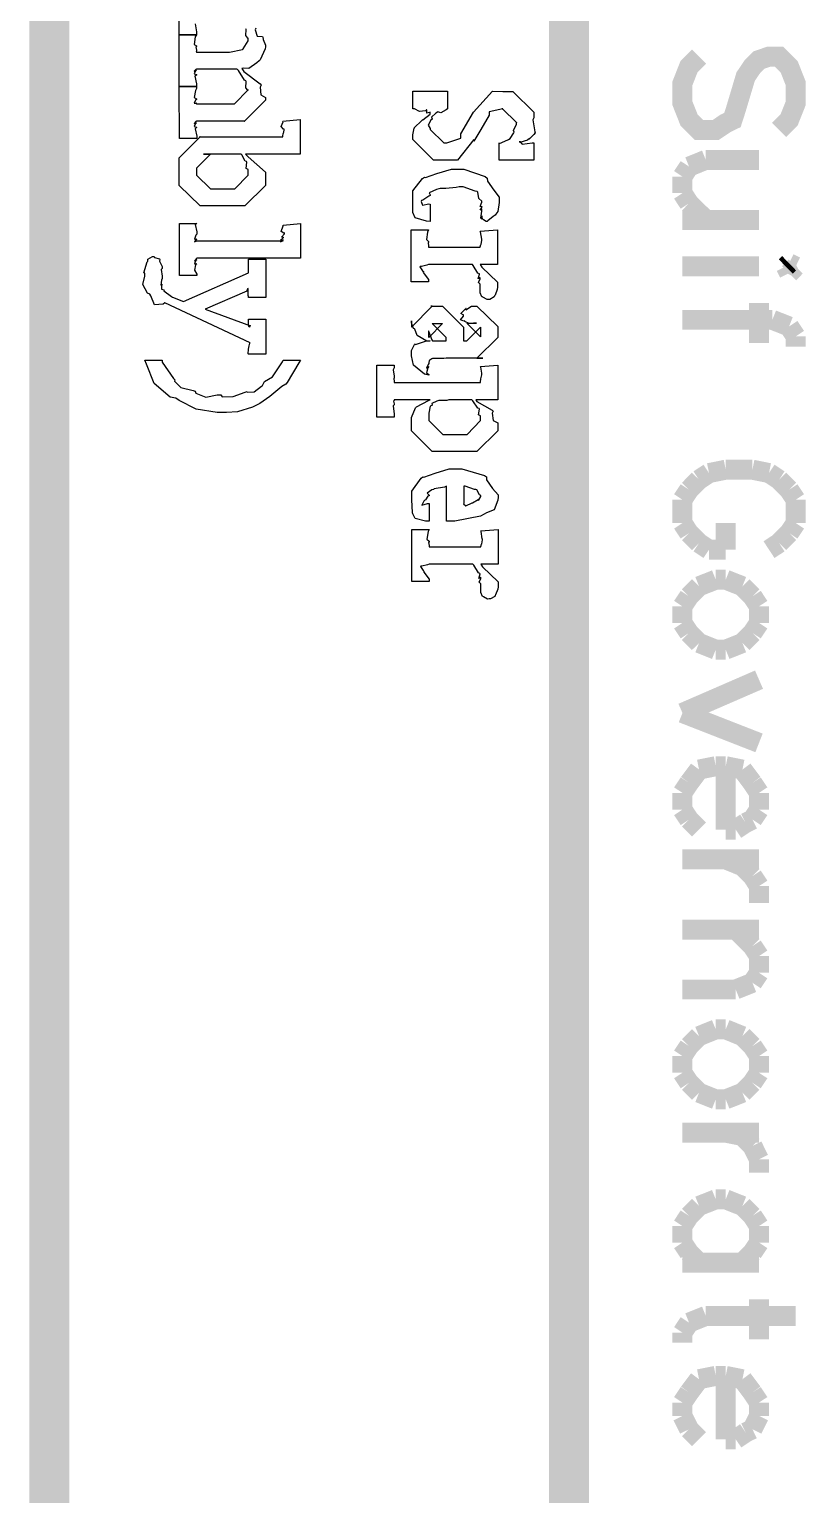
# Model space of a CAD drawing. Extents: x 0.1 to 11.6, y 0.3 to 16.2.
# Drawn here: x 1.092 to 1.48, y 0.857 to 1.59 of the extents above; entities that cross this region are included whole.
import ezdxf

# ---------------------------------------------------------------- set-up
doc = ezdxf.new("R2010")
doc.units = 0
doc.header["$MEASUREMENT"] = 0

msp = doc.modelspace()

# ---------------------------------------------------------------- linework, layer by layer
at = {"color": 0}
for points, const_width in [([(1.10167, 4.18001), (1.10167, 0.531685)], 0.02), ([(1.36165, 0.531685), (1.36165, 4.18001)], 0.02), ([(1.46669, 1.53999), (1.47168, 1.54497), (1.47499, 1.55333), (1.47499, 1.56332), (1.47168, 1.57167), (1.46669, 1.57667), (1.46164, 1.57667), (1.45665, 1.57497), (1.45335, 1.57167), (1.44997, 1.56668), (1.44499, 1.55003), (1.44336, 1.54497), (1.44, 1.54335), (1.435, 1.53999), (1.42665, 1.53999), (1.42165, 1.54497), (1.41835, 1.55333), (1.41835, 1.56332), (1.42165, 1.57167), (1.42665, 1.57667)], 0.01), ([(1.42165, 1.52165), (1.41835, 1.51665)], 0.01), ([(1.43001, 1.52501), (1.42165, 1.52165)], 0.01), ([(1.45665, 1.52501), (1.43001, 1.52501)], 0.01), ([(1.41835, 1.51665), (1.41835, 1.50836)], 0.01), ([(1.41835, 1.50836), (1.42165, 1.50331)], 0.01), ([(1.42165, 1.50331), (1.43001, 1.49501)], 0.01), ([(1.45665, 1.49501), (1.41835, 1.49501)], 0.01), ([(1.45665, 1.47168), (1.41835, 1.47168)], 0.01), ([(1.47168, 1.47331), (1.47, 1.47168)], 0.01), ([(1.47, 1.47168), (1.47168, 1.46832)], 0.01), ([(1.47499, 1.47168), (1.47168, 1.47331)], 0.01), ([(1.47168, 1.46832), (1.47499, 1.47168)], 0.01), ([(1.45665, 1.45335), (1.45665, 1.43332)], 0.01), ([(1.46332, 1.44499), (1.41835, 1.44499)], 0.01), ([(1.47168, 1.44168), (1.46332, 1.44499)], 0.01), ([(1.47499, 1.43668), (1.47168, 1.44168)], 0.01), ([(1.47499, 1.43164), (1.47499, 1.43668)], 0.01), ([(1.43164, 1.36833), (1.42665, 1.36502)], 0.01), ([(1.44, 1.37001), (1.43164, 1.36833)], 0.01), ([(1.45335, 1.37001), (1.44, 1.37001)], 0.01), ([(1.46164, 1.36833), (1.45335, 1.37001)], 0.01), ([(1.46669, 1.36502), (1.46164, 1.36833)], 0.01), ([(1.42165, 1.35997), (1.41835, 1.35498)], 0.01), ([(1.42665, 1.36502), (1.42165, 1.35997)], 0.01), ([(1.47168, 1.35997), (1.46669, 1.36502)], 0.01), ([(1.47499, 1.35498), (1.47168, 1.35997)], 0.01), ([(1.41835, 1.35498), (1.41835, 1.34332)], 0.01), ([(1.47499, 1.34332), (1.47499, 1.35498)], 0.01), ([(1.41835, 1.34332), (1.42165, 1.33832)], 0.01), ([(1.42165, 1.33832), (1.42665, 1.33333)], 0.01), ([(1.44, 1.33002), (1.44, 1.34332)], 0.01), ([(1.46669, 1.33333), (1.47168, 1.33832)], 0.01), ([(1.47168, 1.33832), (1.47499, 1.34332)], 0.01), ([(1.42665, 1.33333), (1.43164, 1.33002)], 0.01), ([(1.43164, 1.33002), (1.44, 1.33002)], 0.01), ([(1.46164, 1.33002), (1.46669, 1.33333)], 0.01), ([(1.435, 1.315), (1.42665, 1.31169)], 0.01), ([(1.44, 1.315), (1.435, 1.315)], 0.01), ([(1.44835, 1.31169), (1.44, 1.315)], 0.01), ([(1.42665, 1.31169), (1.42165, 1.30664)], 0.01), ([(1.45335, 1.30664), (1.44835, 1.31169)], 0.01), ([(1.42165, 1.30664), (1.41835, 1.30165)], 0.01), ([(1.41835, 1.30165), (1.41835, 1.29335)], 0.01), ([(1.45665, 1.30165), (1.45335, 1.30664)], 0.01), ([(1.45665, 1.29335), (1.45665, 1.30165)], 0.01), ([(1.41835, 1.29335), (1.42165, 1.28836)], 0.01), ([(1.45335, 1.28836), (1.45665, 1.29335)], 0.01), ([(1.42165, 1.28836), (1.42665, 1.28331)], 0.01), ([(1.44835, 1.28331), (1.45335, 1.28836)], 0.01), ([(1.42665, 1.28331), (1.435, 1.28)], 0.01), ([(1.435, 1.28), (1.44, 1.28)], 0.01), ([(1.44, 1.28), (1.44835, 1.28331)], 0.01), ([(1.45665, 1.26497), (1.41835, 1.24832)], 0.01), ([(1.41835, 1.24832), (1.45665, 1.23334)], 0.01), ([(1.42665, 1.22), (1.42165, 1.21332)], 0.01), ([(1.435, 1.22168), (1.42665, 1.22)], 0.01), ([(1.44, 1.22168), (1.435, 1.22168)], 0.01), ([(1.44, 1.22168), (1.44, 1.19)], 0.01), ([(1.44835, 1.22), (1.44, 1.22168)], 0.01), ([(1.45335, 1.21332), (1.44835, 1.22)], 0.01), ([(1.42165, 1.21332), (1.41835, 1.20833)], 0.01), ([(1.45665, 1.20833), (1.45335, 1.21332)], 0.01), ([(1.41835, 1.20833), (1.41835, 1.19998)], 0.01), ([(1.45665, 1.19998), (1.45665, 1.20833)], 0.01), ([(1.41835, 1.19998), (1.42165, 1.19499)], 0.01), ([(1.45335, 1.19499), (1.45665, 1.19998)], 0.01), ([(1.42165, 1.19499), (1.42665, 1.19)], 0.01), ([(1.44, 1.19), (1.44499, 1.19)], 0.01), ([(1.44499, 1.19), (1.44997, 1.19331)], 0.01), ([(1.44997, 1.19331), (1.45335, 1.19499)], 0.01), ([(1.41835, 1.17502), (1.45665, 1.17502)], 0.01), ([(1.44, 1.17502), (1.44835, 1.17166)], 0.01), ([(1.44835, 1.17166), (1.45335, 1.16667)], 0.01), ([(1.45335, 1.16667), (1.45665, 1.16168)], 0.01), ([(1.45665, 1.16168), (1.45665, 1.15332)], 0.01), ([(1.41835, 1.13997), (1.45665, 1.13997)], 0.01), ([(1.44499, 1.13997), (1.45335, 1.13167)], 0.01), ([(1.45335, 1.13167), (1.45665, 1.12668)], 0.01), ([(1.45665, 1.12668), (1.45665, 1.11833)], 0.01), ([(1.45665, 1.11833), (1.45335, 1.11334)], 0.01), ([(1.44499, 1.10997), (1.41835, 1.10997)], 0.01), ([(1.45335, 1.11334), (1.44499, 1.10997)], 0.01), ([(1.435, 1.09001), (1.42665, 1.08664)], 0.01), ([(1.44, 1.09001), (1.435, 1.09001)], 0.01), ([(1.44835, 1.08664), (1.44, 1.09001)], 0.01), ([(1.42165, 1.08165), (1.41835, 1.07666)], 0.01), ([(1.42665, 1.08664), (1.42165, 1.08165)], 0.01), ([(1.45335, 1.08165), (1.44835, 1.08664)], 0.01), ([(1.45665, 1.07666), (1.45335, 1.08165)], 0.01), ([(1.41835, 1.07666), (1.41835, 1.06831)], 0.01), ([(1.45665, 1.06831), (1.45665, 1.07666)], 0.01), ([(1.41835, 1.06831), (1.42165, 1.06331)], 0.01), ([(1.45335, 1.06331), (1.45665, 1.06831)], 0.01), ([(1.42165, 1.06331), (1.42665, 1.05832)], 0.01), ([(1.42665, 1.05832), (1.435, 1.05501)], 0.01), ([(1.44, 1.05501), (1.44835, 1.05832)], 0.01), ([(1.44835, 1.05832), (1.45335, 1.06331)], 0.01), ([(1.435, 1.05501), (1.44, 1.05501)], 0.01), ([(1.41835, 1.03836), (1.45665, 1.03836)], 0.01), ([(1.44, 1.03836), (1.44835, 1.03668)], 0.01), ([(1.44835, 1.03668), (1.45335, 1.03168)], 0.01), ([(1.45335, 1.03168), (1.45665, 1.02501)], 0.01), ([(1.45665, 1.02501), (1.45665, 1.01834)], 0.01), ([(1.42665, 1.00168), (1.42165, 0.99669)], 0.01), ([(1.435, 1.00499), (1.42665, 1.00168)], 0.01), ([(1.44, 1.00499), (1.435, 1.00499)], 0.01), ([(1.44835, 1.00168), (1.44, 1.00499)], 0.01), ([(1.45335, 0.99669), (1.44835, 1.00168)], 0.01), ([(1.42165, 0.99669), (1.41835, 0.991644)], 0.01), ([(1.45665, 0.991644), (1.45335, 0.99669)], 0.01), ([(1.41835, 0.991644), (1.41835, 0.983344)], 0.01), ([(1.45665, 0.983344), (1.45665, 0.991644)], 0.01), ([(1.41835, 0.983344), (1.42165, 0.978353)], 0.01), ([(1.42165, 0.978353), (1.42665, 0.973307)], 0.01), ([(1.44835, 0.973307), (1.45335, 0.978353)], 0.01), ([(1.45335, 0.978353), (1.45665, 0.983344)], 0.01), ([(1.45665, 0.973307), (1.41835, 0.973307)], 0.01), ([(1.45665, 0.955024), (1.45665, 0.935004)], 0.01), ([(1.42165, 0.943306), (1.41835, 0.938314)], 0.01), ([(1.43001, 0.946669), (1.42165, 0.943306)], 0.01), ([(1.47499, 0.946669), (1.43001, 0.946669)], 0.01), ([(1.41835, 0.938314), (1.41835, 0.933322)], 0.01), ([(1.42665, 0.914985), (1.42165, 0.908311)], 0.01), ([(1.435, 0.916667), (1.42665, 0.914985)], 0.01), ([(1.44, 0.916667), (1.435, 0.916667)], 0.01), ([(1.44, 0.916667), (1.44, 0.884983)], 0.01), ([(1.44835, 0.914985), (1.44, 0.916667)], 0.01), ([(1.45335, 0.908311), (1.44835, 0.914985)], 0.01), ([(1.42165, 0.908311), (1.41835, 0.903321)], 0.01), ([(1.45665, 0.903321), (1.45335, 0.908311)], 0.01), ([(1.41835, 0.903321), (1.41835, 0.896647)], 0.01), ([(1.45665, 0.896647), (1.45665, 0.903321)], 0.01), ([(1.41835, 0.896647), (1.42165, 0.889974)], 0.01), ([(1.42165, 0.889974), (1.42665, 0.884983)], 0.01), ([(1.44997, 0.888346), (1.45335, 0.889974)], 0.01), ([(1.45335, 0.889974), (1.45665, 0.896647)], 0.01), ([(1.44, 0.884983), (1.44499, 0.884983)], 0.01), ([(1.44499, 0.884983), (1.44997, 0.888346)], 0.01)]:
    msp.add_lwpolyline(points, dxfattribs=dict(at, const_width=const_width))
for points in [[(1.17459, 1.5931), (1.17524, 1.58903), (1.17524, 1.58761), (1.16656, 1.58761), (1.16656, 1.61365)], [(1.20497, 1.59088), (1.2047, 1.59006), (1.20568, 1.58697), (1.20823, 1.58675), (1.20844, 1.58632), (1.2086, 1.58518), (1.20974, 1.58246), (1.20974, 1.58154), (1.20958, 1.58051), (1.20719, 1.57508), (1.20671, 1.5746), (1.20551, 1.57351), (1.20144, 1.57075), (1.19884, 1.57085), (1.19802, 1.57069), (1.19895, 1.56928), (1.20719, 1.56299), (1.20757, 1.56244), (1.20708, 1.56147), (1.20752, 1.55757), (1.20974, 1.55621), (1.20974, 1.55572), (1.20974, 1.55485), (1.19933, 1.54443), (1.19954, 1.54443), (1.19368, 1.54443), (1.17524, 1.54443), (1.17491, 1.54415), (1.1741, 1.54313), (1.17524, 1.54357), (1.17524, 1.54357), (1.17486, 1.54318), (1.1741, 1.54167), (1.17524, 1.54133), (1.17524, 1.54118), (1.17459, 1.54047), (1.17546, 1.53694), (1.17546, 1.53575), (1.16677, 1.53575), (1.16656, 1.56179), (1.17524, 1.56179), (1.17524, 1.56071), (1.17475, 1.55968), (1.1741, 1.55615), (1.17524, 1.5555), (1.17524, 1.55528), (1.17486, 1.55496), (1.1741, 1.55344), (1.17524, 1.55339), (1.17524, 1.55333), (1.17518, 1.55333), (1.17524, 1.55311), (1.17524, 1.55311), (1.19173, 1.55311), (1.19434, 1.55311), (1.20106, 1.56006), (1.20106, 1.55983), (1.20101, 1.55983), (1.19992, 1.56099), (1.20014, 1.56424), (1.19998, 1.56461), (1.19933, 1.56489), (1.19634, 1.56971), (1.19586, 1.57025), (1.19542, 1.57047), (1.19368, 1.57047), (1.17524, 1.57047), (1.17491, 1.57025), (1.1741, 1.56944), (1.17524, 1.56982), (1.17524, 1.56982), (1.17486, 1.5695), (1.1741, 1.56814), (1.17524, 1.56765), (1.17524, 1.56743), (1.17453, 1.56689), (1.17524, 1.5631), (1.17524, 1.56179), (1.16656, 1.56179), (1.16656, 1.58761), (1.17524, 1.58761), (1.1747, 1.58653), (1.1741, 1.58274), (1.17524, 1.58203), (1.17524, 1.58176), (1.17491, 1.58154), (1.17524, 1.57992), (1.17524, 1.57937), (1.17518, 1.57937), (1.17524, 1.57893), (1.17524, 1.57893), (1.19173, 1.57893), (1.19173, 1.57893), (1.1983, 1.58024), (1.19868, 1.58046), (1.19868, 1.58051), (1.20106, 1.58458), (1.20106, 1.58587), (1.20096, 1.58587), (1.19992, 1.58724), (1.20014, 1.59028), (1.19998, 1.59065)]]:
    msp.add_lwpolyline(points, dxfattribs=at)
for points in [[(1.34397, 1.52479), (1.32661, 1.52479), (1.32661, 1.53347), (1.32677, 1.53321), (1.33105, 1.535), (1.33138, 1.53521), (1.33138, 1.53521), (1.33225, 1.53569), (1.33404, 1.53851), (1.3342, 1.5389), (1.3342, 1.5389), (1.33382, 1.53976), (1.33529, 1.54286), (1.33529, 1.54389), (1.33529, 1.54367), (1.32834, 1.55062), (1.32813, 1.55062), (1.32856, 1.55061), (1.32162, 1.5491), (1.32162, 1.54736), (1.31749, 1.54021), (1.31402, 1.53435), (1.31402, 1.53521), (1.30577, 1.52479), (1.29948, 1.52479), (1.29384, 1.52479), (1.28342, 1.53521), (1.28342, 1.5376), (1.28342, 1.5376), (1.28413, 1.54085), (1.28429, 1.54107), (1.28429, 1.54118), (1.28782, 1.54449), (1.28841, 1.54497), (1.28857, 1.54508), (1.2921, 1.54796), (1.2921, 1.54889), (1.29177, 1.54867), (1.29053, 1.54844), (1.29047, 1.54997), (1.29037, 1.54997), (1.28977, 1.54947), (1.28689, 1.54915), (1.28429, 1.55062), (1.28342, 1.55062), (1.28342, 1.55931), (1.30078, 1.55931), (1.30078, 1.55062), (1.30018, 1.54997), (1.29742, 1.54861), (1.29601, 1.54904), (1.29579, 1.54889), (1.29498, 1.54833), (1.29281, 1.54644), (1.29324, 1.54563), (1.29319, 1.54542), (1.29248, 1.54486), (1.29112, 1.54232), (1.2921, 1.54075), (1.2921, 1.54021), (1.29905, 1.53347), (1.2997, 1.53347), (1.30056, 1.53347), (1.30751, 1.53586), (1.30751, 1.53803), (1.3138, 1.54889), (1.32335, 1.55931), (1.32856, 1.55929), (1.33355, 1.55929), (1.34397, 1.54889), (1.34397, 1.54606), (1.34353, 1.54497), (1.34451, 1.53911), (1.34462, 1.53846), (1.34397, 1.53765), (1.34174, 1.53532), (1.3418, 1.53564), (1.3418, 1.53564), (1.34077, 1.53494), (1.33697, 1.53375), (1.33702, 1.53435), (1.33702, 1.53435), (1.33697, 1.53429), (1.33811, 1.53282), (1.3431, 1.53353), (1.34397, 1.53347), (1.34397, 1.52479)], [(1.19987, 1.52783), (1.20106, 1.52653), (1.20985, 1.51888), (1.20985, 1.51633), (1.20985, 1.51221), (1.19944, 1.502), (1.18989, 1.50201), (1.17708, 1.50201), (1.16667, 1.51221), (1.16667, 1.52219), (1.16667, 1.5261), (1.17708, 1.53651), (1.17687, 1.53651), (1.21853, 1.53651), (1.21853, 1.53651), (1.21853, 1.53683), (1.21853, 1.53694), (1.21853, 1.53694), (1.2187, 1.53814), (1.21875, 1.53825), (1.21875, 1.53825), (1.21918, 1.53988), (1.21918, 1.54042), (1.2188, 1.54042), (1.21761, 1.54178), (1.21864, 1.544), (1.21853, 1.54432), (1.22721, 1.54519), (1.22721, 1.53022), (1.22721, 1.52783), (1.19987, 1.52783)], [(1.1977, 1.52783), (1.17882, 1.52783), (1.18229, 1.52783), (1.17535, 1.52089), (1.17535, 1.51981), (1.17535, 1.51742), (1.18229, 1.51047), (1.1888, 1.51047), (1.19444, 1.51047), (1.20117, 1.51742), (1.20117, 1.52024), (1.20112, 1.52018), (1.20009, 1.52067), (1.20041, 1.52382), (1.2003, 1.52414), (1.19971, 1.52431), (1.19802, 1.5275), (1.1977, 1.52783)], [(1.29221, 1.49425), (1.29031, 1.49436), (1.28467, 1.49599), (1.28353, 1.49864), (1.28353, 1.49924), (1.28353, 1.50125), (1.28353, 1.50581), (1.28353, 1.50726), (1.28353, 1.50956), (1.28841, 1.51574), (1.28939, 1.51639), (1.28988, 1.51622), (1.29552, 1.51813), (1.30279, 1.52029), (1.30523, 1.52029), (1.30908, 1.52029), (1.31966, 1.51671), (1.32064, 1.51594), (1.32086, 1.51443), (1.324, 1.50982), (1.32671, 1.50629), (1.32671, 1.5051), (1.32661, 1.50364), (1.32601, 1.49924), (1.32503, 1.49778), (1.32476, 1.49729), (1.32373, 1.49669), (1.32102, 1.49446), (1.32069, 1.49425), (1.32064, 1.49425), (1.32015, 1.49419), (1.31879, 1.49501), (1.31868, 1.49511), (1.31858, 1.49511), (1.31803, 1.49658), (1.31803, 1.49707), (1.31798, 1.49707), (1.31803, 1.49576), (1.31803, 1.49533), (1.31744, 1.49593), (1.31803, 1.4994), (1.31803, 1.50054), (1.31782, 1.50038), (1.31717, 1.49983), (1.31803, 1.50119), (1.31803, 1.50162), (1.31793, 1.50157), (1.31717, 1.50168), (1.31803, 1.50379), (1.31803, 1.50444), (1.31798, 1.50444), (1.31657, 1.50569), (1.31603, 1.50894), (1.31565, 1.50922), (1.31467, 1.50939), (1.3087, 1.51161), (1.30675, 1.51161), (1.30512, 1.51124), (1.30008, 1.51074), (1.29725, 1.51074), (1.29655, 1.51053), (1.29525, 1.51014), (1.29161, 1.50857), (1.29221, 1.5076), (1.29221, 1.50726), (1.29145, 1.50694), (1.28857, 1.50489), (1.28787, 1.50467), (1.28771, 1.50418), (1.28836, 1.50233), (1.29145, 1.5031), (1.29221, 1.50293), (1.29221, 1.49425)], [(1.22727, 1.47586), (1.1754, 1.47586), (1.17508, 1.47553), (1.17426, 1.47439), (1.1754, 1.47521), (1.1754, 1.47521), (1.17502, 1.47476), (1.17426, 1.47304), (1.1754, 1.47303), (1.1754, 1.47303), (1.17486, 1.47244), (1.17426, 1.46989), (1.1754, 1.46787), (1.1754, 1.46718), (1.16672, 1.46718), (1.16672, 1.49322), (1.1754, 1.49322), (1.1747, 1.49263), (1.1754, 1.48904), (1.1754, 1.48779), (1.17497, 1.48731), (1.17426, 1.4854), (1.1754, 1.4854), (1.1754, 1.4854), (1.17508, 1.48514), (1.17426, 1.484), (1.1754, 1.48454), (1.1754, 1.48454), (1.21859, 1.48454), (1.21826, 1.48443), (1.21728, 1.48406), (1.21859, 1.48475), (1.21859, 1.48497), (1.21832, 1.48486), (1.21734, 1.48486), (1.21875, 1.48617), (1.2188, 1.48628), (1.21859, 1.48622), (1.21777, 1.48637), (1.21924, 1.48796), (1.21924, 1.48844), (1.21897, 1.48833), (1.21767, 1.4891), (1.2187, 1.49197), (1.21859, 1.49235), (1.22727, 1.49322), (1.22727, 1.47824), (1.22727, 1.47586)], [(1.3259, 1.4726), (1.31722, 1.4726), (1.31809, 1.47129), (1.3259, 1.46381), (1.3259, 1.46132), (1.32574, 1.46024), (1.3246, 1.45731), (1.32438, 1.45697), (1.32416, 1.45643), (1.32205, 1.45524), (1.32134, 1.45524), (1.32064, 1.45518), (1.31852, 1.45632), (1.31831, 1.45654), (1.31809, 1.45654), (1.31722, 1.4585), (1.31722, 1.45914), (1.31722, 1.45914), (1.31722, 1.46192), (1.31722, 1.46283), (1.31717, 1.46283), (1.31635, 1.4636), (1.31722, 1.4655), (1.31722, 1.46608), (1.31706, 1.46593), (1.31624, 1.4655), (1.31684, 1.46787), (1.31679, 1.46804), (1.31608, 1.46838), (1.31369, 1.47222), (1.31331, 1.4726), (1.2914, 1.4726), (1.29053, 1.47233), (1.28776, 1.47174), (1.28716, 1.47163), (1.28706, 1.47151), (1.287, 1.47151), (1.28836, 1.46946), (1.28879, 1.46913), (1.28868, 1.46869), (1.2914, 1.46511), (1.2914, 1.46392), (1.28272, 1.46392), (1.28272, 1.48996), (1.2914, 1.48996), (1.29085, 1.48893), (1.29026, 1.48525), (1.2914, 1.4841), (1.2914, 1.48367), (1.29112, 1.48356), (1.2914, 1.48204), (1.2914, 1.4815), (1.2914, 1.4815), (1.2914, 1.48128), (1.2914, 1.48128), (1.31722, 1.48128), (1.31722, 1.48128), (1.31722, 1.48144), (1.31722, 1.4815), (1.31722, 1.4815), (1.31755, 1.48269), (1.31765, 1.48281), (1.31765, 1.48281), (1.31809, 1.48475), (1.31809, 1.4854), (1.31793, 1.4854), (1.31733, 1.48899), (1.31722, 1.48931), (1.3259, 1.48996), (1.3259, 1.47499), (1.3259, 1.4726)], [(1.20996, 1.47542), (1.20996, 1.45611), (1.20128, 1.45611), (1.20128, 1.45697), (1.20112, 1.45703), (1.20106, 1.45969), (1.20106, 1.45979), (1.20106, 1.45979), (1.20106, 1.46067), (1.20106, 1.46067), (1.20079, 1.46044), (1.20047, 1.45958), (1.20041, 1.45936), (1.17958, 1.45025), (1.20237, 1.442), (1.20215, 1.44194), (1.20182, 1.44135), (1.20172, 1.44135), (1.20166, 1.44135), (1.2015, 1.44174), (1.2015, 1.44178), (1.20144, 1.44178), (1.20128, 1.44276), (1.20128, 1.44288), (1.20128, 1.44288), (1.20128, 1.44467), (1.20128, 1.44525), (1.20996, 1.44525), (1.20996, 1.42789), (1.20128, 1.42789), (1.20112, 1.42794), (1.20128, 1.43028), (1.20128, 1.43028), (1.20128, 1.43028), (1.20166, 1.43192), (1.20171, 1.43201), (1.20171, 1.43201), (1.20204, 1.43338), (1.20215, 1.43354), (1.1594, 1.4535), (1.15858, 1.45275), (1.15424, 1.45242), (1.1524, 1.45697), (1.15202, 1.45785), (1.15082, 1.45833), (1.14844, 1.46272), (1.14941, 1.4669), (1.14941, 1.46826), (1.14893, 1.46858), (1.15066, 1.47396), (1.15093, 1.47433), (1.15093, 1.47433), (1.15088, 1.47537), (1.15332, 1.47672), (1.15419, 1.47672), (1.1543, 1.47624), (1.15679, 1.47547), (1.15701, 1.47521), (1.15685, 1.47439), (1.15809, 1.47163), (1.15809, 1.47065), (1.15766, 1.47017), (1.15809, 1.46679), (1.15809, 1.46565), (1.15782, 1.4649), (1.15744, 1.46235), (1.15809, 1.46283), (1.15809, 1.46283), (1.15782, 1.46229), (1.15772, 1.46029), (1.15902, 1.46007), (1.15918, 1.45979), (1.15902, 1.45947), (1.16276, 1.45665), (1.1633, 1.45632), (1.16873, 1.45415), (1.20128, 1.46847), (1.20123, 1.46847), (1.20128, 1.46994), (1.20128, 1.47043), (1.20128, 1.47043), (1.20128, 1.47217), (1.20128, 1.47217), (1.20128, 1.47217), (1.20128, 1.47461), (1.20128, 1.47542), (1.20996, 1.47542)], [(1.2921, 1.43446), (1.29047, 1.4344), (1.28559, 1.43713), (1.28445, 1.44032), (1.28429, 1.44054), (1.28391, 1.44064), (1.28277, 1.44353), (1.28277, 1.44444), (1.28277, 1.4414), (1.29319, 1.45182), (1.29253, 1.45182), (1.29839, 1.45182), (1.30881, 1.4414), (1.30881, 1.43446), (1.3099, 1.43446), (1.31055, 1.43446), (1.31727, 1.4414), (1.31728, 1.43946), (1.31728, 1.43642), (1.31055, 1.44336), (1.31532, 1.44336), (1.3138, 1.44336), (1.31185, 1.44314), (1.31174, 1.44308), (1.30957, 1.44422), (1.30946, 1.44444), (1.30897, 1.44433), (1.30735, 1.44499), (1.30881, 1.44689), (1.30881, 1.44749), (1.30859, 1.44743), (1.30756, 1.44814), (1.3099, 1.45053), (1.31011, 1.45074), (1.31, 1.45063), (1.30995, 1.44997), (1.31283, 1.45182), (1.3138, 1.45182), (1.31554, 1.45182), (1.32595, 1.44162), (1.32596, 1.43815), (1.32595, 1.43619), (1.31554, 1.42578), (1.31858, 1.42578), (1.31315, 1.42578), (1.30013, 1.42578), (1.29894, 1.42567), (1.29362, 1.42562), (1.2934, 1.42557), (1.29297, 1.42551), (1.29194, 1.42481), (1.29188, 1.42469), (1.29172, 1.42469), (1.29145, 1.42356), (1.29145, 1.42318), (1.29112, 1.42264), (1.29031, 1.42079), (1.29145, 1.42165), (1.29145, 1.42165), (1.29102, 1.421), (1.29031, 1.41851), (1.29145, 1.41764), (1.29145, 1.41732), (1.28939, 1.41775), (1.28385, 1.42231), (1.28277, 1.42703), (1.28277, 1.4286), (1.28277, 1.42968), (1.2844, 1.43272), (1.28472, 1.43294), (1.28483, 1.43267), (1.29026, 1.43446), (1.2921, 1.43446)], [(1.2934, 1.43446), (1.30013, 1.43446), (1.30013, 1.43619), (1.29319, 1.44314), (1.29471, 1.44314), (1.29839, 1.44314), (1.29145, 1.43619), (1.29145, 1.43946), (1.29129, 1.4394), (1.29308, 1.435), (1.2934, 1.43446)], [(1.2187, 1.42475), (1.22738, 1.42475), (1.22645, 1.42356), (1.2207, 1.41362), (1.22, 1.41282), (1.21799, 1.41157), (1.21191, 1.40663), (1.20703, 1.40306), (1.20568, 1.4024), (1.20334, 1.40136), (1.19586, 1.39899), (1.19032, 1.39871), (1.18853, 1.39871), (1.18571, 1.3986), (1.17508, 1.40033), (1.16661, 1.40468), (1.16488, 1.40588), (1.16206, 1.40636), (1.15408, 1.41308), (1.15023, 1.42279), (1.14947, 1.42475), (1.15815, 1.42475), (1.15809, 1.42378), (1.16379, 1.41564), (1.16444, 1.41499), (1.16423, 1.41433), (1.16748, 1.41114), (1.17356, 1.40967), (1.17464, 1.40935), (1.17491, 1.40831), (1.17996, 1.40636), (1.18555, 1.40739), (1.18745, 1.40739), (1.1881, 1.40653), (1.19358, 1.40657), (1.19971, 1.40886), (1.20068, 1.40913), (1.20074, 1.40886), (1.20416, 1.40896), (1.20779, 1.41183), (1.20828, 1.41217), (1.20828, 1.41217), (1.20931, 1.41411), (1.21327, 1.41644), (1.2137, 1.41694), (1.2137, 1.41694), (1.21826, 1.42399), (1.2187, 1.42475)], [(1.32601, 1.42236), (1.32601, 1.40696), (1.32601, 1.405), (1.31494, 1.405), (1.31559, 1.40414), (1.32319, 1.39985), (1.32362, 1.39936), (1.32319, 1.39837), (1.32373, 1.39458), (1.32601, 1.39344), (1.32601, 1.39307), (1.32601, 1.38938), (1.31559, 1.37918), (1.30604, 1.37918), (1.29324, 1.37918), (1.28282, 1.38938), (1.28282, 1.3961), (1.28282, 1.3961), (1.28478, 1.40099), (1.28521, 1.40131), (1.28527, 1.40147), (1.29129, 1.40468), (1.29216, 1.405), (1.27414, 1.405), (1.27409, 1.40494), (1.27414, 1.40468), (1.27414, 1.40457), (1.27387, 1.40429), (1.27414, 1.40289), (1.27414, 1.4024), (1.27371, 1.4019), (1.27414, 1.39774), (1.27414, 1.39632), (1.26546, 1.39632), (1.26546, 1.42236), (1.27414, 1.42236), (1.27414, 1.42106), (1.27371, 1.41997), (1.27414, 1.41689), (1.27414, 1.41585), (1.27393, 1.41569), (1.27414, 1.41411), (1.27414, 1.41411), (1.27409, 1.41411), (1.27414, 1.41368), (1.27414, 1.41368), (1.31733, 1.41368), (1.31733, 1.41368), (1.31733, 1.414), (1.31733, 1.41411), (1.31733, 1.41411), (1.31749, 1.41531), (1.31755, 1.41542), (1.31755, 1.41542), (1.31798, 1.41753), (1.31798, 1.41824), (1.31798, 1.41824), (1.31744, 1.42139), (1.31733, 1.42171), (1.32601, 1.42236)], [(1.31299, 1.405), (1.30149, 1.405), (1.30046, 1.40457), (1.29671, 1.40468), (1.2965, 1.40457), (1.29557, 1.40429), (1.29292, 1.40321), (1.29313, 1.40235), (1.29302, 1.40218), (1.29221, 1.40181), (1.2915, 1.39822), (1.2915, 1.39697), (1.2915, 1.39458), (1.29845, 1.38764), (1.30387, 1.38764), (1.3106, 1.38764), (1.31733, 1.39458), (1.31733, 1.39697), (1.31728, 1.39692), (1.3163, 1.3974), (1.31679, 1.40033), (1.31668, 1.40067), (1.31603, 1.40082), (1.31348, 1.40451), (1.31299, 1.405)], [(1.30029, 1.36171), (1.29932, 1.36128), (1.29416, 1.36046), (1.29378, 1.36019), (1.29297, 1.35986), (1.29074, 1.35829), (1.29161, 1.35731), (1.29161, 1.35693), (1.29096, 1.35672), (1.28977, 1.35493), (1.28944, 1.35476), (1.28901, 1.35422), (1.28803, 1.35227), (1.29085, 1.35314), (1.29161, 1.35303), (1.29161, 1.34435), (1.28988, 1.34435), (1.28461, 1.34554), (1.28348, 1.34793), (1.28337, 1.34847), (1.28326, 1.34858), (1.28293, 1.35487), (1.28293, 1.35693), (1.28293, 1.35932), (1.2876, 1.36583), (1.28857, 1.36648), (1.28906, 1.36632), (1.2946, 1.36822), (1.30159, 1.37039), (1.30398, 1.37039), (1.30805, 1.37039), (1.31928, 1.36713), (1.32026, 1.36648), (1.32042, 1.36496), (1.32341, 1.36068), (1.32612, 1.35742), (1.32612, 1.35628), (1.32601, 1.35471), (1.32416, 1.34988), (1.32031, 1.34836), (1.31917, 1.34782), (1.31728, 1.34684), (1.30452, 1.34435), (1.30029, 1.34435), (1.30029, 1.36171)], [(1.30897, 1.36171), (1.30897, 1.35303), (1.30892, 1.35297), (1.31, 1.352), (1.3131, 1.35346), (1.31331, 1.35346), (1.31331, 1.35346), (1.31613, 1.35503), (1.31635, 1.3552), (1.3163, 1.35509), (1.31641, 1.3546), (1.31744, 1.35655), (1.31744, 1.35715), (1.31684, 1.35742), (1.31543, 1.35997), (1.31505, 1.36019), (1.31429, 1.36013), (1.30962, 1.36171), (1.30897, 1.36171)], [(1.32617, 1.3227), (1.31749, 1.3227), (1.31836, 1.3214), (1.32617, 1.31391), (1.32617, 1.31142), (1.32601, 1.31033), (1.32487, 1.3074), (1.32465, 1.30707), (1.32444, 1.30653), (1.32232, 1.30534), (1.32162, 1.30534), (1.32091, 1.30528), (1.31879, 1.30642), (1.31858, 1.30664), (1.31836, 1.30664), (1.31749, 1.30859), (1.31749, 1.30924), (1.31749, 1.30924), (1.31749, 1.31201), (1.31749, 1.31293), (1.31744, 1.31293), (1.31662, 1.31369), (1.31749, 1.31559), (1.31749, 1.31619), (1.31733, 1.31603), (1.31652, 1.31559), (1.31711, 1.31798), (1.31706, 1.31814), (1.31635, 1.31847), (1.31397, 1.32232), (1.31358, 1.3227), (1.29167, 1.3227), (1.2908, 1.32243), (1.28803, 1.32183), (1.28743, 1.32172), (1.28733, 1.32162), (1.28727, 1.32162), (1.28863, 1.31955), (1.28906, 1.31923), (1.28895, 1.31879), (1.29167, 1.31521), (1.29167, 1.31402), (1.28299, 1.31402), (1.28299, 1.34006), (1.29167, 1.34006), (1.29112, 1.33903), (1.29053, 1.33534), (1.29167, 1.3342), (1.29167, 1.33377), (1.2914, 1.33366), (1.29167, 1.33214), (1.29167, 1.3316), (1.29167, 1.3316), (1.29167, 1.33138), (1.29167, 1.33138), (1.31749, 1.33138), (1.31749, 1.33138), (1.31749, 1.33154), (1.31749, 1.3316), (1.31749, 1.3316), (1.31782, 1.33279), (1.31793, 1.3329), (1.31793, 1.3329), (1.31836, 1.33485), (1.31836, 1.3355), (1.3182, 1.3355), (1.3176, 1.33908), (1.31749, 1.33941), (1.32617, 1.34006), (1.32617, 1.32509), (1.32617, 1.3227)]]:
    msp.add_lwpolyline(points, close=True, dxfattribs=at)

doc.saveas('drawing.dxf')
